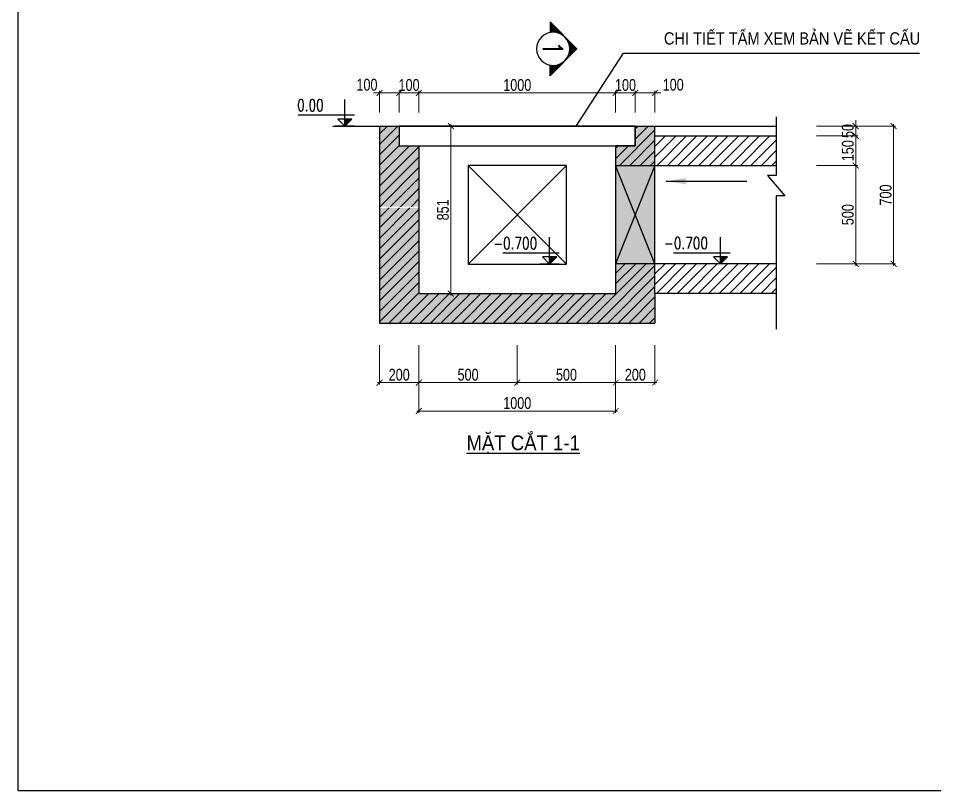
# Model space of a CAD drawing. Header units: millimetres. Extents: x -294625 to 2136527, y -251383 to 128331.
# Drawn here: x 1557252 to 1561909, y -133101 to -129177 of the extents above; entities that cross this region are included whole.
import ezdxf
from ezdxf.enums import TextEntityAlignment as Align

# ---------------------------------------------------------------- set-up
doc = ezdxf.new("R2010")
doc.units = ezdxf.units.MM
doc.linetypes.add('$0$HIDDEN', pattern=[0.375, 0.25, -0.125])
doc.linetypes.add('CONTINOUS', pattern=[0])
doc.layers.get('Defpoints').update_dxf_attribs({"lineweight": 0})
for name, color, linetype in [('1-WALL', 1, 'Continuous'), ('1HATCH', 251, 'Continuous'), ('ANETCAT', 7, 'Continuous'), ('CHU', 7, 'Continuous'), ('Gtechcons-Text', 7, 'Continuous'), ('HNCD-TEX', 3, 'Continuous'), ('P-Netcat', 6, 'CONTINOUS'), ('S13_Hatch Line', 8, 'Continuous'), ('S22_Blinding', 3, 'Continuous'), ('S24_Wall', 2, 'Continuous'), ('THAY', 7, 'Continuous')]:
    doc.layers.add(name, color=color, linetype=linetype)
for name, color, linetype, lineweight in [('8', 8, 'Continuous', 5), ('CNC291_T', 3, 'Continuous', 13), ('S-ANNO-DIMS', 41, 'Continuous', 20), ('yckt nuoc', 3, 'Continuous', 40)]:
    doc.layers.add(name, color=color, linetype=linetype, lineweight=lineweight)
doc.layers.add('N4-Depoint', color=254, linetype='CONTINOUS', plot=False)
doc.styles.add('EE', font='', dxfattribs={"width": 0.75, "height": 400})
doc.styles.add('HNCD- Vnsimli', font='vnsimli.shx', dxfattribs={"width": 0.75, "bigfont": 'vns.shx'})
doc.styles.add('L-Arial', font='arial.ttf')
doc.styles.add('S-TEXT-2.0H', font='unicode.shx', dxfattribs={"width": 0.8, "height": 60})
doc.styles.get("Standard").update_dxf_attribs({"font": 'arialbd.ttf'})
doc.styles.add('TXT', font='txt.shx')
doc.styles.get('EE').set_extended_font_data('.VnArialH')
doc.dimstyles.new('CNC_mm_D2.0(25) Tick', dxfattribs={"dimtxt": 60, "dimasz": 30, "dimexe": 10, "dimexo": 0, "dimgap": 10, "dimtad": 1, "dimdec": 0, "dimzin": 9, "dimdsep": 46, "dimtxsty": 'S-TEXT-2.0H', "dimblk": 'ARCHTICK', "dimcen": 10, "dimdle": 10, "dimclrd": 83, "dimclre": 83, "dimclrt": 41, "dimadec": 0, "dimazin": 2, "dimtfac": 1, "dimtdec": 0, "dimtix": 1, "dimtmove": 2, "dimatfit": 0, "dimldrblk": 'ARCHTICK', "dimfxl": 200, "dimfxlon": 1, "dimtolj": 1, "dimtzin": 0, "dimlwd": 13, "dimlwe": 13, "dimarcsym": 1})
doc.dimstyles.get("Standard").update_dxf_attribs({"dimtxt": 0.18, "dimasz": 0.18, "dimexe": 0.18, "dimexo": 0.0625, "dimgap": 0.09, "dimtad": 0, "dimtih": 1, "dimtoh": 1, "dimdec": 4, "dimzin": 0, "dimdsep": 46, "dimtxsty": 'Standard', "dimcen": 0.09, "dimadec": 0, "dimazin": 0, "dimtfac": 1, "dimtdec": 4, "dimtofl": 0, "dimtmove": 0, "dimatfit": 3, "dimfxl": 1, "dimtolj": 1, "dimtzin": 0, "dimarcsym": 0})

# ---------------------------------------------------------------- blocks, each defined once
blk = doc.blocks.new('MAT CAT')
at = {"layer": '8'}
h = blk.add_hatch(dxfattribs=at)
h.set_pattern_fill('ANSI31', color=256, scale=0.825754, angle=270, style=0)
h.set_pattern_definition([(315, (-103497.6712, 337412.0697), (1.853869705, 1.853869705), [])])
h.paths.add_polyline_path([(26271.9, 53048.2, 0.674504), (26272, 53048.4), (26167.5, 53149.3, 2.384757), (26167.5, 53149.2, 1037975.907024), (26167.5, 53149.2, 0.999999), (26167.4, 53149.3, -0.002012), (26167.4, 53149.3), (26064.9, 53048.4, 0.671093), (26064.9, 53048.2), (26105.4, 53048.2, -0.044637), (26104.4, 53059.4, -1), (26230.6, 53059.4, -0.044637), (26229.6, 53048.2)])
at = {"layer": 'THAY'}
for p, q in [((26064.7, 53048.2), (26167.4, 53149.3)), ((26270.1, 53048.2), (26167.4, 53149.3)), ((26064.7, 53048.2), (26105.6, 53048.2)), ((26270.1, 53048.2), (26229.4, 53048.2))]:
    blk.add_line(p, q, dxfattribs=at)
blk.add_circle((26167.5, 53059.4), 63.1, dxfattribs=at)
blk = doc.blocks.new('_ArchTick')
at = {"color": 0, "linetype": 'ByBlock', "const_width": 0.15}
blk.add_lwpolyline([(-0.5, -0.5), (0.5, 0.5)], dxfattribs=at)
blk = doc.blocks.new('*D168')
at = {"layer": 'Defpoints', "color": 0, "transparency": 16777216}
for p in [(1559287.5, -130837.4, -40.3), (1560287.5, -130837.4, -40.3), (1560287.5, -131172.5)]:
    blk.add_point(p, dxfattribs=at)
at = {"layer": 'S-ANNO-DIMS', "color": 83, "lineweight": 13, "transparency": 16777216}
for p, q in [((1559287.5, -130973.9), (1559287.5, -131182.5)), ((1560287.5, -130973.9), (1560287.5, -131182.5)), ((1559277.5, -131172.5), (1560297.5, -131172.5))]:
    blk.add_line(p, q, dxfattribs=at)
at = {"layer": 'S-ANNO-DIMS', "color": 83, "lineweight": 13, "transparency": 16777216, "xscale": 30, "yscale": 30, "zscale": 30, "rotation": 180}
blk.add_blockref('_ArchTick', (1559287.5, -131172.5), dxfattribs=at)
at = {"layer": 'S-ANNO-DIMS', "color": 83, "lineweight": 13, "transparency": 16777216, "xscale": 30, "yscale": 30, "zscale": 30}
blk.add_blockref('_ArchTick', (1560287.5, -131172.5), dxfattribs=at)
at = {"layer": 'S-ANNO-DIMS', "color": 41, "transparency": 16777216, "insert": (1559787.5, -131132.5), "char_height": 60, "attachment_point": 5, "style": 'S-TEXT-2.0H'}
blk.add_mtext('\\A1;1000', dxfattribs=at)
blk = doc.blocks.new('*D169')
at = {"layer": 'Defpoints', "color": 0, "transparency": 16777216}
for p in [(1559787.5, -130837.4), (1560287.5, -130837.4), (1560287.5, -131028.5)]:
    blk.add_point(p, dxfattribs=at)
at = {"layer": 'S-ANNO-DIMS', "color": 83, "lineweight": 13, "transparency": 16777216}
for p, q in [((1559787.5, -130837.4), (1559787.5, -131038.5)), ((1560287.5, -130837.4), (1560287.5, -131038.5)), ((1559777.5, -131028.5), (1560297.5, -131028.5))]:
    blk.add_line(p, q, dxfattribs=at)
at = {"layer": 'S-ANNO-DIMS', "color": 83, "lineweight": 13, "transparency": 16777216, "xscale": 30, "yscale": 30, "zscale": 30, "rotation": 180}
blk.add_blockref('_ArchTick', (1559787.5, -131028.5), dxfattribs=at)
at = {"layer": 'S-ANNO-DIMS', "color": 83, "lineweight": 13, "transparency": 16777216, "xscale": 30, "yscale": 30, "zscale": 30}
blk.add_blockref('_ArchTick', (1560287.5, -131028.5), dxfattribs=at)
at = {"layer": 'S-ANNO-DIMS', "color": 41, "transparency": 16777216, "insert": (1560037.5, -130988.5), "char_height": 60, "attachment_point": 5, "style": 'S-TEXT-2.0H'}
blk.add_mtext('\\A1;500', dxfattribs=at)
blk = doc.blocks.new('*D170')
at = {"layer": 'Defpoints', "color": 0, "transparency": 16777216}
for p in [(1559287.5, -130837.4), (1559787.5, -130837.4), (1559787.5, -131028.5)]:
    blk.add_point(p, dxfattribs=at)
at = {"layer": 'S-ANNO-DIMS', "color": 83, "lineweight": 13, "transparency": 16777216}
for p, q in [((1559287.5, -130837.4), (1559287.5, -131038.5)), ((1559787.5, -130837.4), (1559787.5, -131038.5)), ((1559277.5, -131028.5), (1559797.5, -131028.5))]:
    blk.add_line(p, q, dxfattribs=at)
at = {"layer": 'S-ANNO-DIMS', "color": 83, "lineweight": 13, "transparency": 16777216, "xscale": 30, "yscale": 30, "zscale": 30, "rotation": 180}
blk.add_blockref('_ArchTick', (1559287.5, -131028.5), dxfattribs=at)
at = {"layer": 'S-ANNO-DIMS', "color": 83, "lineweight": 13, "transparency": 16777216, "xscale": 30, "yscale": 30, "zscale": 30}
blk.add_blockref('_ArchTick', (1559787.5, -131028.5), dxfattribs=at)
at = {"layer": 'S-ANNO-DIMS', "color": 41, "transparency": 16777216, "insert": (1559537.5, -130988.5), "char_height": 60, "attachment_point": 5, "style": 'S-TEXT-2.0H'}
blk.add_mtext('\\A1;500', dxfattribs=at)
blk = doc.blocks.new('*D171')
at = {"layer": 'Defpoints', "color": 0, "transparency": 16777216}
for p in [(1560287.5, -130837.4), (1560487.5, -130837.4), (1560287.5, -131028.5)]:
    blk.add_point(p, dxfattribs=at)
at = {"layer": 'S-ANNO-DIMS', "color": 83, "lineweight": 13, "transparency": 16777216}
for p, q in [((1560287.5, -130837.4), (1560287.5, -131038.5)), ((1560487.5, -130837.4), (1560487.5, -131038.5)), ((1560497.5, -131028.5), (1560277.5, -131028.5))]:
    blk.add_line(p, q, dxfattribs=at)
at = {"layer": 'S-ANNO-DIMS', "color": 83, "lineweight": 13, "transparency": 16777216, "xscale": 30, "yscale": 30, "zscale": 30, "rotation": 180}
blk.add_blockref('_ArchTick', (1560287.5, -131028.5), dxfattribs=at)
at = {"layer": 'S-ANNO-DIMS', "color": 83, "lineweight": 13, "transparency": 16777216, "xscale": 30, "yscale": 30, "zscale": 30}
blk.add_blockref('_ArchTick', (1560487.5, -131028.5), dxfattribs=at)
at = {"layer": 'S-ANNO-DIMS', "color": 41, "transparency": 16777216, "insert": (1560387.5, -130988.5), "char_height": 60, "attachment_point": 5, "style": 'S-TEXT-2.0H'}
blk.add_mtext('\\A1;200', dxfattribs=at)
blk = doc.blocks.new('*D172')
at = {"layer": 'Defpoints', "color": 0, "transparency": 16777216}
for p in [(1559087.5, -130837.4), (1559287.5, -130837.4), (1559287.5, -131028.5)]:
    blk.add_point(p, dxfattribs=at)
at = {"layer": 'S-ANNO-DIMS', "color": 83, "lineweight": 13, "transparency": 16777216}
for p, q in [((1559087.5, -130837.4), (1559087.5, -131038.5)), ((1559287.5, -130837.4), (1559287.5, -131038.5)), ((1559077.5, -131028.5), (1559297.5, -131028.5))]:
    blk.add_line(p, q, dxfattribs=at)
at = {"layer": 'S-ANNO-DIMS', "color": 83, "lineweight": 13, "transparency": 16777216, "xscale": 30, "yscale": 30, "zscale": 30, "rotation": 180}
blk.add_blockref('_ArchTick', (1559087.5, -131028.5), dxfattribs=at)
at = {"layer": 'S-ANNO-DIMS', "color": 83, "lineweight": 13, "transparency": 16777216, "xscale": 30, "yscale": 30, "zscale": 30}
blk.add_blockref('_ArchTick', (1559287.5, -131028.5), dxfattribs=at)
at = {"layer": 'S-ANNO-DIMS', "color": 41, "transparency": 16777216, "insert": (1559187.5, -130988.5), "char_height": 60, "attachment_point": 5, "style": 'S-TEXT-2.0H'}
blk.add_mtext('\\A1;200', dxfattribs=at)
blk = doc.blocks.new('*U78')
at = {"layer": 'HNCD-TEX', "color": 8}
for p, q in [((1103, 0), (1103, 565)), ((1309, 230), (113, 230)), ((1309, 0), (897, 0)), ((1103, 0), (954, 150)), ((1253, 150), (954, 150)), ((1103, 0), (1253, 150))]:
    blk.add_line(p, q, dxfattribs=at)
blk.add_solid([(1253, 150), (1103, 150), (1103, 0)], dxfattribs=at)
at = {"layer": 'HNCD-TEX', "ltscale": 10, "style": 'HNCD- Vnsimli', "width": 0.75}
for tag, p in [('COTCAODO1', (597, 1148)), ('COTCAODO2', (597, 800)), ('COTCAODO3', (597, 441))]:
    blk.add_attdef(tag, text='', height=253, dxfattribs=at).set_placement(p, align=Align.MIDDLE_CENTER)
blk = doc.blocks.new('*D173')
at = {"layer": 'Defpoints', "color": 0, "transparency": 16777216}
for p in [(1560387.5, -129556.4), (1560387.5, -129655.5), (1560487.4, -129655.5)]:
    blk.add_point(p, dxfattribs=at)
at = {"layer": 'S-ANNO-DIMS', "color": 83, "lineweight": 13, "transparency": 16777216}
for p, q in [((1560387.5, -129556.4), (1560357.5, -129556.4)), ((1560387.5, -129655.5), (1560387.5, -129546.4)), ((1560487.4, -129556.4), (1560387.5, -129556.4)), ((1560487.4, -129655.5), (1560487.4, -129546.4)), ((1560487.4, -129556.4), (1560517.4, -129556.4))]:
    blk.add_line(p, q, dxfattribs=at)
at = {"layer": 'S-ANNO-DIMS', "color": 83, "lineweight": 13, "transparency": 16777216, "xscale": 30, "yscale": 30, "zscale": 30}
blk.add_blockref('_ArchTick', (1560387.5, -129556.4), dxfattribs=at)
at = {"layer": 'S-ANNO-DIMS', "color": 83, "lineweight": 13, "transparency": 16777216, "xscale": 30, "yscale": 30, "zscale": 30, "rotation": 180}
blk.add_blockref('_ArchTick', (1560487.4, -129556.4), dxfattribs=at)
at = {"layer": 'S-ANNO-DIMS', "color": 41, "transparency": 16777216, "insert": (1560580, -129515.2), "char_height": 60, "attachment_point": 5, "style": 'S-TEXT-2.0H'}
blk.add_mtext('\\A1;100', dxfattribs=at)
blk = doc.blocks.new('*D174')
at = {"layer": 'Defpoints', "color": 0, "transparency": 16777216}
for p in [(1560287.5, -129556.4), (1560287.5, -129655.5), (1560387.5, -129655.5)]:
    blk.add_point(p, dxfattribs=at)
at = {"layer": 'S-ANNO-DIMS', "color": 83, "lineweight": 13, "transparency": 16777216}
for p, q in [((1560287.5, -129556.4), (1560257.5, -129556.4)), ((1560287.5, -129655.5), (1560287.5, -129546.4)), ((1560387.5, -129556.4), (1560287.5, -129556.4)), ((1560387.5, -129655.5), (1560387.5, -129546.4)), ((1560387.5, -129556.4), (1560417.5, -129556.4))]:
    blk.add_line(p, q, dxfattribs=at)
at = {"layer": 'S-ANNO-DIMS', "color": 83, "lineweight": 13, "transparency": 16777216, "xscale": 30, "yscale": 30, "zscale": 30}
blk.add_blockref('_ArchTick', (1560287.5, -129556.4), dxfattribs=at)
at = {"layer": 'S-ANNO-DIMS', "color": 83, "lineweight": 13, "transparency": 16777216, "xscale": 30, "yscale": 30, "zscale": 30, "rotation": 180}
blk.add_blockref('_ArchTick', (1560387.5, -129556.4), dxfattribs=at)
at = {"layer": 'S-ANNO-DIMS', "color": 41, "transparency": 16777216, "insert": (1560337.5, -129516.4), "char_height": 60, "attachment_point": 5, "style": 'S-TEXT-2.0H'}
blk.add_mtext('\\A1;100', dxfattribs=at)
blk = doc.blocks.new('*D175')
at = {"layer": 'Defpoints', "color": 0, "transparency": 16777216}
for p in [(1559287.5, -129556.4), (1559287.5, -129655.5), (1560287.5, -129655.5)]:
    blk.add_point(p, dxfattribs=at)
at = {"layer": 'S-ANNO-DIMS', "color": 83, "lineweight": 13, "transparency": 16777216}
for p, q in [((1560297.5, -129556.4), (1559277.5, -129556.4)), ((1559287.5, -129655.5), (1559287.5, -129546.4)), ((1560287.5, -129655.5), (1560287.5, -129546.4))]:
    blk.add_line(p, q, dxfattribs=at)
at = {"layer": 'S-ANNO-DIMS', "color": 83, "lineweight": 13, "transparency": 16777216, "xscale": 30, "yscale": 30, "zscale": 30, "rotation": 180}
blk.add_blockref('_ArchTick', (1559287.5, -129556.4), dxfattribs=at)
at = {"layer": 'S-ANNO-DIMS', "color": 83, "lineweight": 13, "transparency": 16777216, "xscale": 30, "yscale": 30, "zscale": 30}
blk.add_blockref('_ArchTick', (1560287.5, -129556.4), dxfattribs=at)
at = {"layer": 'S-ANNO-DIMS', "color": 41, "transparency": 16777216, "insert": (1559787.5, -129516.4), "char_height": 60, "attachment_point": 5, "style": 'S-TEXT-2.0H'}
blk.add_mtext('\\A1;1000', dxfattribs=at)
blk = doc.blocks.new('*D176')
at = {"layer": 'Defpoints', "color": 0, "transparency": 16777216}
for p in [(1559187.5, -129556.4), (1559187.5, -129655.5), (1559287.5, -129655.5)]:
    blk.add_point(p, dxfattribs=at)
at = {"layer": 'S-ANNO-DIMS', "color": 83, "lineweight": 13, "transparency": 16777216}
for p, q in [((1559187.5, -129556.4), (1559157.5, -129556.4)), ((1559187.5, -129655.5), (1559187.5, -129546.4)), ((1559287.5, -129556.4), (1559187.5, -129556.4)), ((1559287.5, -129655.5), (1559287.5, -129546.4)), ((1559287.5, -129556.4), (1559317.5, -129556.4))]:
    blk.add_line(p, q, dxfattribs=at)
at = {"layer": 'S-ANNO-DIMS', "color": 83, "lineweight": 13, "transparency": 16777216, "xscale": 30, "yscale": 30, "zscale": 30}
blk.add_blockref('_ArchTick', (1559187.5, -129556.4), dxfattribs=at)
at = {"layer": 'S-ANNO-DIMS', "color": 83, "lineweight": 13, "transparency": 16777216, "xscale": 30, "yscale": 30, "zscale": 30, "rotation": 180}
blk.add_blockref('_ArchTick', (1559287.5, -129556.4), dxfattribs=at)
at = {"layer": 'S-ANNO-DIMS', "color": 41, "transparency": 16777216, "insert": (1559237.5, -129516.4), "char_height": 60, "attachment_point": 5, "style": 'S-TEXT-2.0H'}
blk.add_mtext('\\A1;100', dxfattribs=at)
blk = doc.blocks.new('*D139')
at = {"layer": 'Defpoints', "color": 0, "transparency": 16777216}
for p in [(1559087.5, -129556.4), (1559087.5, -129655.5), (1559187.5, -129655.5)]:
    blk.add_point(p, dxfattribs=at)
at = {"layer": 'S-ANNO-DIMS', "color": 83, "lineweight": 13, "transparency": 16777216}
for p, q in [((1559087.5, -129556.4), (1559057.5, -129556.4)), ((1559087.5, -129655.5), (1559087.5, -129546.4)), ((1559187.5, -129556.4), (1559087.5, -129556.4)), ((1559187.5, -129655.5), (1559187.5, -129546.4)), ((1559187.5, -129556.4), (1559217.5, -129556.4))]:
    blk.add_line(p, q, dxfattribs=at)
at = {"layer": 'S-ANNO-DIMS', "color": 83, "lineweight": 13, "transparency": 16777216, "xscale": 30, "yscale": 30, "zscale": 30}
blk.add_blockref('_ArchTick', (1559087.5, -129556.4), dxfattribs=at)
at = {"layer": 'S-ANNO-DIMS', "color": 83, "lineweight": 13, "transparency": 16777216, "xscale": 30, "yscale": 30, "zscale": 30, "rotation": 180}
blk.add_blockref('_ArchTick', (1559187.5, -129556.4), dxfattribs=at)
at = {"layer": 'S-ANNO-DIMS', "color": 41, "transparency": 16777216, "insert": (1559023.5, -129515.2), "char_height": 60, "attachment_point": 5, "style": 'S-TEXT-2.0H'}
blk.add_mtext('\\A1;100', dxfattribs=at)
blk = doc.blocks.new('*D140')
at = {"layer": '1-WALL', "color": 83, "lineweight": 13, "transparency": 16777216}
for p, q in [((1561507.7, -129724.9), (1561507.7, -129694.9)), ((1561307.7, -129724.9), (1561517.7, -129724.9)), ((1561507.7, -129774.9), (1561507.7, -129724.9)), ((1561307.7, -129774.9), (1561517.7, -129774.9)), ((1561507.7, -129774.9), (1561507.7, -129804.9))]:
    blk.add_line(p, q, dxfattribs=at)
at = {"layer": 'Defpoints', "color": 0, "transparency": 16777216}
for p in [(1560985.5, -129724.9), (1561507.7, -129724.9), (1560985.5, -129774.9)]:
    blk.add_point(p, dxfattribs=at)
at = {"layer": '1-WALL', "color": 83, "lineweight": 13, "transparency": 16777216, "xscale": 30, "yscale": 30, "zscale": 30}
for p, rotation in [((1561507.7, -129724.9), 270), ((1561507.7, -129774.9), 90)]:
    blk.add_blockref('_ArchTick', p, dxfattribs=dict(at, rotation=rotation))
at = {"layer": '1-WALL', "color": 41, "transparency": 16777216, "insert": (1561467.7, -129749.9), "char_height": 60, "attachment_point": 5, "rotation": 90, "style": 'S-TEXT-2.0H'}
blk.add_mtext('\\A1;50', dxfattribs=at)
blk = doc.blocks.new('*D141')
at = {"layer": '1-WALL', "color": 83, "lineweight": 13, "transparency": 16777216}
for p, q in [((1561307.7, -129774.9), (1561517.7, -129774.9)), ((1561507.7, -129934.9), (1561507.7, -129764.9)), ((1561307.7, -129924.9), (1561517.7, -129924.9))]:
    blk.add_line(p, q, dxfattribs=at)
at = {"layer": 'Defpoints', "color": 0, "transparency": 16777216}
for p in [(1561186.7, -129774.9), (1561507.7, -129774.9), (1561186.7, -129924.9)]:
    blk.add_point(p, dxfattribs=at)
at = {"layer": '1-WALL', "color": 83, "lineweight": 13, "transparency": 16777216, "xscale": 30, "yscale": 30, "zscale": 30}
for p, rotation in [((1561507.7, -129774.9), 90), ((1561507.7, -129924.9), 270)]:
    blk.add_blockref('_ArchTick', p, dxfattribs=dict(at, rotation=rotation))
at = {"layer": '1-WALL', "color": 41, "transparency": 16777216, "insert": (1561467.7, -129849.9), "char_height": 60, "attachment_point": 5, "rotation": 90, "style": 'S-TEXT-2.0H'}
blk.add_mtext('\\A1;150', dxfattribs=at)
blk = doc.blocks.new('*D142')
at = {"layer": '1-WALL', "color": 83, "lineweight": 13, "transparency": 16777216}
for p, q in [((1561307.7, -129924.9), (1561517.7, -129924.9)), ((1561507.7, -129914.9), (1561507.7, -130434.9)), ((1561307.7, -130424.9), (1561517.7, -130424.9))]:
    blk.add_line(p, q, dxfattribs=at)
at = {"layer": 'Defpoints', "color": 0, "transparency": 16777216}
for p in [(1561143.7, -129924.9), (1561139.5, -130424.9), (1561507.7, -130424.9)]:
    blk.add_point(p, dxfattribs=at)
at = {"layer": '1-WALL', "color": 83, "lineweight": 13, "transparency": 16777216, "xscale": 30, "yscale": 30, "zscale": 30}
for p, rotation in [((1561507.7, -129924.9), 90), ((1561507.7, -130424.9), 270)]:
    blk.add_blockref('_ArchTick', p, dxfattribs=dict(at, rotation=rotation))
at = {"layer": '1-WALL', "color": 41, "transparency": 16777216, "insert": (1561467.7, -130174.9), "char_height": 60, "attachment_point": 5, "rotation": 90, "style": 'S-TEXT-2.0H'}
blk.add_mtext('\\A1;500', dxfattribs=at)
blk = doc.blocks.new('*D143')
at = {"layer": '1-WALL', "color": 83, "lineweight": 13, "transparency": 16777216}
for p, q in [((1561500.2, -129724.9), (1561710.2, -129724.9)), ((1561700.2, -130434.9), (1561700.2, -129714.9)), ((1561500.2, -130424.9), (1561710.2, -130424.9))]:
    blk.add_line(p, q, dxfattribs=at)
at = {"layer": 'Defpoints', "color": 0, "transparency": 16777216}
for p in [(1561352.9, -129724.9), (1561700.2, -129724.9), (1561352.9, -130424.9)]:
    blk.add_point(p, dxfattribs=at)
at = {"layer": '1-WALL', "color": 83, "lineweight": 13, "transparency": 16777216, "xscale": 30, "yscale": 30, "zscale": 30}
for p, rotation in [((1561700.2, -129724.9), 90), ((1561700.2, -130424.9), 270)]:
    blk.add_blockref('_ArchTick', p, dxfattribs=dict(at, rotation=rotation))
at = {"layer": '1-WALL', "color": 41, "transparency": 16777216, "insert": (1561660.2, -130074.9), "char_height": 60, "attachment_point": 5, "rotation": 90, "style": 'S-TEXT-2.0H'}
blk.add_mtext('\\A1;700', dxfattribs=at)
blk = doc.blocks.new('*D177')
at = {"layer": 'Defpoints', "color": 0, "transparency": 16777216}
for p in [(1559476.6, -129724.9), (1559449.7, -130575.9), (1559523.6, -130575.9)]:
    blk.add_point(p, dxfattribs=at)
at = {"layer": 'S-ANNO-DIMS', "color": 83, "lineweight": 13, "transparency": 16777216}
for p, q in [((1559476.6, -129724.9), (1559439.7, -129724.9)), ((1559449.7, -129714.9), (1559449.7, -130585.9)), ((1559523.6, -130575.9), (1559439.7, -130575.9))]:
    blk.add_line(p, q, dxfattribs=at)
at = {"layer": 'S-ANNO-DIMS', "color": 83, "lineweight": 13, "transparency": 16777216, "xscale": 30, "yscale": 30, "zscale": 30}
for p, rotation in [((1559449.7, -129724.9), 90), ((1559449.7, -130575.9), 270)]:
    blk.add_blockref('_ArchTick', p, dxfattribs=dict(at, rotation=rotation))
at = {"layer": 'S-ANNO-DIMS', "color": 41, "transparency": 16777216, "insert": (1559409.7, -130150.4), "char_height": 60, "attachment_point": 5, "rotation": 90, "style": 'S-TEXT-2.0H'}
blk.add_mtext('\\A1;851', dxfattribs=at)

msp = doc.modelspace()

# ---------------------------------------------------------------- hatches: boundary and pattern name
at = {"layer": 'S13_Hatch Line', "linetype": '$0$HIDDEN'}
h = msp.add_hatch(dxfattribs=at)
h.set_pattern_fill('ANSI31', color=256, scale=300)
h.set_pattern_definition([(45, (297616.8, -271920.91), (-26.5165043, 26.5165043), [])])
h.paths.add_polyline_path([(1559087.5, -130100.9), (1559087.5, -129724.9), (1559187.5, -129724.9), (1559187.5, -129824.9), (1559287.5, -129824.9), (1559287.5, -130140.9), (1559087.5, -130140.9)])
h.paths.add_polyline_path([(1560287.5, -129824.9), (1560387.5, -129824.9), (1560387.5, -129724.9), (1560487.5, -129724.9), (1560487.5, -129924.9), (1560287.5, -129924.9)])
h.paths.add_polyline_path([(1559087.5, -130140.9), (1559287.5, -130140.9), (1559284.2, -130134.9), (1559084.2, -130134.9)])
h.paths.add_polyline_path([(1559087.5, -130140.9), (1559287.5, -130140.9), (1559287.5, -130575.9), (1560287.5, -130575.9), (1560287.5, -130424.9), (1560487.5, -130424.9), (1560487.5, -130575.9), (1560487.5, -130725.9), (1559087.5, -130725.9)])
at = {"layer": 'S13_Hatch Line'}
h = msp.add_hatch(dxfattribs=at)
h.set_pattern_fill('AR-CONC', color=256, scale=10)
h.set_pattern_definition([(50, (297616.8, -271920.91), (71.7260183, -6.2752135), [7.5, -82.5]), (355, (297616.8, -271920.91), (-13.8751334, 75.2192134), [6, -66]), (100.4514445, (297622.776, -271921.43), (57.8508847, 68.943999), [6.374019, -70.114211]), (46.1842, (297616.8, -271900.91), (106.724133, -16.551928), [11.25, -123.75]), (96.6356355, (297625.69, -271902.29), (93.4661946, 97.41186), [9.561034, -105.171376]), (351.184164, (297616.8, -271900.91), (93.4661945, 97.41186), [9, -99]), (21, (297626.8, -271905.91), (59.6907052, -40.261889), [7.5, -82.5]), (326, (297626.8, -271905.91), (24.331533, 72.5150045), [6, -66]), (71.451445, (297631.77, -271909.265), (84.0222377, 32.2531153), [6.374019, -70.114211]), (37.5, (297616.8, -271920.91), (1.21598553, 33.2893854), [0, -65.2, 0, -67, 0, -66.25]), (7.5, (297616.8, -271920.91), (26.3069537, 39.4411712), [0, -38.2, 0, -63.7, 0, -25.25]), (327.5, (297594.5, -271920.91), (53.3822436, -2.2554872), [0, -25, 0, -78, 0, -103.5]), (317.5, (297584.5, -271920.91), (58.318617, 10.0104982), [0, -32.5, 0, -51.8, 0, -73.5])])
h.paths.add_polyline_path([(1559087.5, -130100.9), (1559087.5, -129724.9), (1559187.5, -129724.9), (1559187.5, -129824.9), (1559287.5, -129824.9), (1559287.5, -130140.9), (1559087.5, -130140.9)])
h.paths.add_polyline_path([(1560287.5, -129824.9), (1560387.5, -129824.9), (1560387.5, -129724.9), (1560487.5, -129724.9), (1560487.5, -130424.9), (1560287.5, -130424.9)])
h.paths.add_polyline_path([(1559087.5, -130140.9), (1559287.5, -130140.9), (1559284.2, -130134.9), (1559084.2, -130134.9)])
h.paths.add_polyline_path([(1559087.5, -130140.9), (1559287.5, -130140.9), (1559287.5, -130575.9), (1560287.5, -130575.9), (1560287.5, -130424.9), (1560487.5, -130424.9), (1560487.5, -130575.9), (1560487.5, -130725.9), (1559087.5, -130725.9)])
at = {"layer": 'S13_Hatch Line', "linetype": '$0$HIDDEN'}
h = msp.add_hatch(dxfattribs=at)
h.set_pattern_fill('ANSI31', color=256, scale=300)
h.set_pattern_definition([(45, (1405480.267, 74992.695), (-26.5165043, 26.5165043), [])])
h.paths.add_polyline_path([(1560487.5, -129774.9), (1561103.6, -129774.9), (1561103.6, -129924.9), (1560487.5, -129924.9)])
h = msp.add_hatch(dxfattribs=at)
h.set_pattern_fill('ANSI31', color=256, scale=300)
h.set_pattern_definition([(45, (1405480.267, 74292.695), (-26.5165043, 26.5165043), [])])
h.paths.add_polyline_path([(1561103.6, -130424.9), (1561103.6, -130574.9), (1560487.5, -130574.9), (1560487.5, -130424.9)])

# ---------------------------------------------------------------- linework, layer by layer
at = {"layer": '1-WALL'}
for p, q in [((1559087.5, -129724.9), (1559087.5, -129884.9)), ((1559187.5, -129724.9), (1559187.5, -129824.9)), ((1560487.5, -130575.9), (1560487.5, -129724.9)), ((1559187.5, -129824.9), (1559287.5, -129824.9)), ((1559287.5, -129824.9), (1559287.5, -130575.9)), ((1559087.5, -129884.9), (1559087.5, -130725.9)), ((1560487.5, -130424.9), (1560287.5, -130424.9)), ((1559287.5, -130575.9), (1560287.5, -130575.9)), ((1560487.5, -130575.9), (1560487.5, -130725.9)), ((1559087.5, -130725.9), (1560487.5, -130725.9))]:
    msp.add_line(p, q, dxfattribs=at)
at = {"layer": '1-WALL', "elevation": 80.5}
msp.add_lwpolyline([(1561103.6, -129677.7), (1561103.6, -129976.1), (1561060, -129976.1), (1561147.1, -130078.6), (1561103.6, -130078.6), (1561103.6, -130756.7)], dxfattribs=at)
at = {"layer": '1-WALL'}
msp.add_lwpolyline([(1560387.5, -129724.9), (1559187.5, -129724.9), (1559187.5, -129824.9), (1560387.5, -129824.9)], close=True, dxfattribs=at)
msp.add_lwpolyline([(1560387.5, -129724.9), (1560387.5, -129824.9), (1560287.5, -129824.9), (1560287.5, -130575.9)], dxfattribs=at)
at = {"layer": '1HATCH'}
msp.add_line((1558849.8, -129724.9), (1561103.6, -129724.9), dxfattribs=at)
at = {"layer": '1HATCH', "elevation": -80.5}
msp.add_lwpolyline([(1560086, -129724.9), (1560327, -129354.5), (1561832.6, -129354.5)], dxfattribs=at)
at = {"layer": 'N4-Depoint'}
msp.add_lwpolyline([(1572287.8, -133101.5), (1557251.5, -133101.5), (1557251.5, -120823.8), (1572287.8, -120823.8)], close=True, dxfattribs=at)
at = {"layer": 'S13_Hatch Line'}
msp.add_line((1560287.5, -129924.9), (1561103.6, -129924.9), dxfattribs=at)
at = {"layer": 'S22_Blinding', "color": 1}
for p, q in [((1560037.5, -129924.9), (1559537.5, -130425.6)), ((1559537.5, -129924.9), (1560037.5, -130425.6)), ((1560487.5, -129924.9), (1560287.5, -130424.9)), ((1560487.5, -130424.9), (1560287.5, -129924.9))]:
    msp.add_line(p, q, dxfattribs=at)
at = {"layer": 'S24_Wall', "color": 3}
for p, q in [((1559087.5, -129724.9), (1559187.5, -129724.9)), ((1560487.5, -129774.9), (1561103.6, -129774.9)), ((1559537.5, -129924.9), (1559537.5, -130425.6)), ((1560037.5, -129924.9), (1559537.5, -129924.9)), ((1560037.5, -130425.6), (1560037.5, -129924.9)), ((1559537.5, -130425.6), (1560037.5, -130425.6)), ((1561103.6, -130424.9), (1560487.5, -130424.9)), ((1561103.6, -130574.9), (1560487.5, -130574.9))]:
    msp.add_line(p, q, dxfattribs=at)

# ---------------------------------------------------------------- block references
at = {"layer": 'CNC291_T'}
ref = msp.add_blockref('*U78', (1558646.4, -129724.9), dxfattribs=dict(at, xscale=0.24, yscale=0.24, zscale=0.24))
ref.add_attrib('COTCAODO3', '0.00', dxfattribs={"layer": 'HNCD-TEX', "ltscale": 10, "height": 60, "style": 'HNCD- Vnsimli', "width": 0.75}).set_placement((1558736.2, -129619), align=Align.MIDDLE_CENTER)
ref = msp.add_blockref('*U78', (1559687.1, -130425.6), dxfattribs=dict(at, xscale=0.24, yscale=0.24, zscale=0.24))
ref.add_attrib('COTCAODO3', '-0.700', dxfattribs={"layer": 'HNCD-TEX', "ltscale": 10, "height": 60, "style": 'HNCD- Vnsimli', "width": 0.75}).set_placement((1559776.9, -130319.7), align=Align.MIDDLE_CENTER)
ref = msp.add_blockref('*U78', (1560555.1, -130424.9), dxfattribs=dict(at, xscale=0.24, yscale=0.24, zscale=0.24))
ref.add_attrib('COTCAODO3', '-0.700', dxfattribs={"layer": 'HNCD-TEX', "ltscale": 10, "height": 60, "style": 'HNCD- Vnsimli', "width": 0.75}).set_placement((1560645, -130319), align=Align.MIDDLE_CENTER)
at = {"layer": 'P-Netcat', "xscale": -1.333333333302286, "yscale": 1.333333333302286, "zscale": 1.333333333302286, "rotation": 270}
msp.add_blockref('MAT CAT', (1489224.3, -164222.3), dxfattribs=at)

# ---------------------------------------------------------------- texts
at = {"layer": 'ANETCAT', "color": 2, "style": 'EE', "width": 0.9}
msp.add_text('%%UMÆT C¾T 1-1', height=75, rotation=360, dxfattribs=at).set_placement((1559529.3, -131371.6))
at = {"layer": 'CHU', "color": 3, "style": 'TXT'}
msp.add_text('1', height=100, rotation=270, dxfattribs=at).set_placement((1559916.6, -129287.5))
at = {"layer": 'Gtechcons-Text', "style": 'L-Arial', "width": 0.85}
msp.add_text('CHI TIẾT TẤM XEM BẢN VẼ KẾT CẤU', height=62.5, rotation=0, dxfattribs=at).set_placement((1560532.7, -129310.7, -161))

# ---------------------------------------------------------------- dimensions: what is measured, and where the dimension line sits
at = {"layer": '1-WALL'}
for base, p1, p2, picture, middle in [((1561507.7, -129724.9), (1560985.5, -129774.9), (1560985.5, -129724.9), '*D140', (1561467.7, -129749.9)), ((1561700.2, -129724.9), (1561352.9, -130424.9), (1561352.9, -129724.9), '*D143', (1561660.2, -130074.9)), ((1561507.7, -129774.9), (1561186.7, -129924.9), (1561186.7, -129774.9), '*D141', (1561467.7, -129849.9)), ((1561507.7, -130424.9), (1561143.7, -129924.9), (1561139.5, -130424.9), '*D142', (1561467.7, -130174.9))]:
    dim = msp.add_linear_dim(base=base, p1=p1, p2=p2, angle=90, dimstyle='CNC_mm_D2.0(25) Tick', dxfattribs=at)
    dim.commit()
    dim.dimension.update_dxf_attribs({"geometry": picture, "text_midpoint": middle})
at = {"layer": 'S-ANNO-DIMS'}
for base, p1, p2, picture, middle in [((1559087.5, -129556.4), (1559187.5, -129655.5), (1559087.5, -129655.5), '*D139', (1559023.5, -129515.2)), ((1560387.5, -129556.4), (1560487.4, -129655.5), (1560387.5, -129655.5), '*D173', (1560580, -129515.2))]:
    dim = msp.add_linear_dim(base=base, p1=p1, p2=p2, angle=180, dimstyle='CNC_mm_D2.0(25) Tick', dxfattribs=at)
    dim.commit()
    dim.dimension.update_dxf_attribs({"geometry": picture, "text_midpoint": middle, "dimtype": 160})
for base, p1, p2, angle, picture, middle in [((1559187.5, -129556.4), (1559287.5, -129655.5), (1559187.5, -129655.5), 180, '*D176', (1559237.5, -129516.4)), ((1559287.5, -129556.4), (1560287.5, -129655.5), (1559287.5, -129655.5), 180, '*D175', (1559787.5, -129516.4)), ((1560287.5, -129556.4), (1560387.5, -129655.5), (1560287.5, -129655.5), 180, '*D174', (1560337.5, -129516.4)), ((1559449.7, -130575.9), (1559476.6, -129724.9), (1559523.6, -130575.9), 90, '*D177', (1559409.7, -130150.4)), ((1560287.5, -131028.5), (1560487.5, -130837.4), (1560287.5, -130837.4), 180, '*D171', (1560387.5, -130988.5))]:
    dim = msp.add_linear_dim(base=base, p1=p1, p2=p2, angle=angle, dimstyle='CNC_mm_D2.0(25) Tick', dxfattribs=at)
    dim.commit()
    dim.dimension.update_dxf_attribs({"geometry": picture, "text_midpoint": middle})
for base, p1, p2, picture, middle in [((1559287.5, -131028.5), (1559087.5, -130837.4), (1559287.5, -130837.4), '*D172', (1559187.5, -130988.5)), ((1560287.5, -131172.5, 40.3), (1559287.5, -130837.4), (1560287.5, -130837.4), '*D168', (1559787.5, -131132.5, 40.3)), ((1559787.5, -131028.5), (1559287.5, -130837.4), (1559787.5, -130837.4), '*D170', (1559537.5, -130988.5)), ((1560287.5, -131028.5), (1559787.5, -130837.4), (1560287.5, -130837.4), '*D169', (1560037.5, -130988.5))]:
    dim = msp.add_linear_dim(base=base, p1=p1, p2=p2, dimstyle='CNC_mm_D2.0(25) Tick', dxfattribs=at)
    dim.commit()
    dim.dimension.update_dxf_attribs({"geometry": picture, "text_midpoint": middle})

# ---------------------------------------------------------------- leaders
at = {"layer": 'yckt nuoc'}
msp.add_leader([(1560544.5, -130004.8), (1560954.3, -130004.8)], dimstyle='Standard', override={"dimasz": 100, "dimfxl": 200, "dimfxlon": 1, "dimtfill": 1, "dimarcsym": 1}, dxfattribs=at)

doc.saveas('drawing.dxf')
